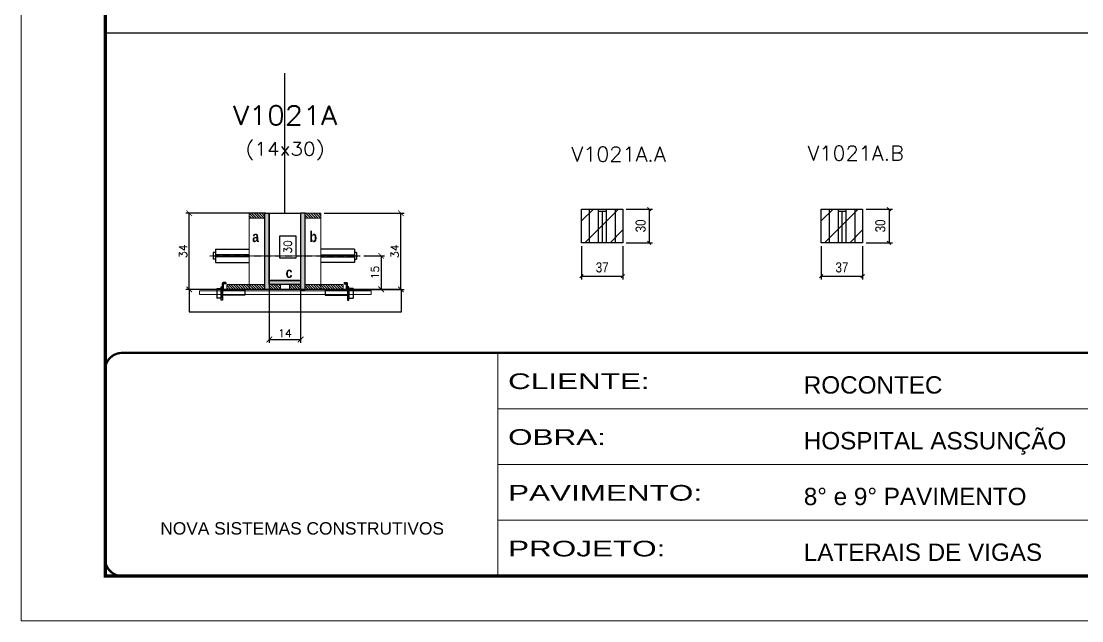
# Model space of a CAD drawing. Extents: x -20960 to -5926, y -2106 to 21915.
# Drawn here: x -7438 to -6492, y 13974 to 14509 of the extents above; entities that cross this region are included whole.
import ezdxf
from ezdxf.enums import TextEntityAlignment as Align

# ---------------------------------------------------------------- set-up
doc = ezdxf.new("R2010")
doc.units = 0
for name, pattern in [('CONTINUO', [0]), ('DASHED', [0.75, 0.5, -0.25]), ('HIDDEN', [0.375, 0.25, -0.125])]:
    doc.linetypes.add(name, pattern=pattern)
for name, color, linetype in [('barrote', 251, 'Continuous'), ('COTA', 241, 'Continuous'), ('Cota Seção (2x)', 4, 'Continuous'), ('detalhes', 4, 'Continuous'), ('Painéis', 200, 'Continuous'), ('presilha', 1, 'Continuous'), ('Reaproveitamento', 251, 'Continuous'), ('SARR_2.2x7', 40, 'Continuous'), ('SARR_3.5x7', 81, 'Continuous'), ('TENSOR', 3, 'Continuous'), ('Texto de Titulo', 7, 'Continuous'), ('Texto Qtd Sarr', 242, 'Continuous')]:
    doc.layers.add(name, color=color, linetype=linetype)
for name, color, linetype, lineweight in [('CONCRETO', 251, 'Continuous', 25), ('Folhas', 255, 'Continuous', 9), ('Hachura', 251, 'Continuous', 9), ('Madeira', 126, 'Continuous', 18), ('SARRAFO DE PRESSAO', 251, 'DASHED', 9), ('SCO-___-LAJ', 2, 'Continuous', 0), ('Texto Seção', 7, 'Continuous', 15)]:
    doc.layers.add(name, color=color, linetype=linetype, lineweight=lineweight)
doc.styles.add('ARIAL', font='arial.ttf')
doc.styles.add('COTA TECNICA-50', font='techl___.ttf', dxfattribs={"height": 9})
doc.styles.add('REGUA-120', font='ROMANS.shx', dxfattribs={"height": 15})
doc.styles.add('Romans', font='romans.shx')
doc.styles.add('TECNICA', font='techb___.ttf', dxfattribs={"height": 10})
doc.styles.add('Tecnologia', font='')
doc.styles.get('Tecnologia').set_extended_font_data('Forgotten Futurist')
doc.dimstyles.new('COTA PAINEL-50', dxfattribs={"dimtxt": 9, "dimasz": 3, "dimexe": 3, "dimexo": 3, "dimgap": 3, "dimtad": 1, "dimdec": 1, "dimzin": 12, "dimdsep": 46, "dimtxsty": 'COTA TECNICA-50', "dimblk1": 'OBLIQUE', "dimblk2": 'OBLIQUE', "dimsah": 1, "dimcen": 0.9, "dimclrd": 4, "dimclre": 4, "dimclrt": 240, "dimadec": 1, "dimazin": 3, "dimtfac": 1, "dimtdec": 1, "dimtmove": 0, "dimatfit": 3, "dimfxl": 1, "dimtolj": 1, "dimtzin": 12, "dimarcsym": 0})
doc.dimstyles.new('Cota Seção (2x)', dxfattribs={"dimtxt": 7, "dimasz": 5, "dimexe": 3, "dimexo": 3, "dimgap": 2, "dimtad": 3, "dimdec": 1, "dimlfac": 0.5, "dimzin": 12, "dimdsep": 46, "dimtxsty": 'Romans', "dimblk": 'ARCHTICK', "dimcen": 0, "dimclrd": 4, "dimclre": 4, "dimclrt": 1, "dimadec": 1, "dimazin": 3, "dimtfac": 1, "dimtdec": 1, "dimtmove": 0, "dimatfit": 3, "dimldrblk": 'OBLIQUE', "dimfxl": 1, "dimtolj": 1, "dimtzin": 12, "dimarcsym": 0})
doc.dimstyles.new('Cota Seção interna', dxfattribs={"dimtxt": 7, "dimasz": 6, "dimexe": 0.18, "dimexo": 2, "dimgap": -4, "dimtad": 3, "dimdec": 1, "dimlfac": 0.5, "dimzin": 12, "dimdsep": 46, "dimtxsty": 'Romans', "dimblk": 'ARCHTICK', "dimcen": 0.09, "dimse1": 1, "dimse2": 1, "dimsd1": 1, "dimsd2": 1, "dimclrd": 180, "dimclre": 5, "dimclrt": 1, "dimadec": 0, "dimazin": 3, "dimtfac": 1, "dimtdec": 1, "dimtofl": 0, "dimtmove": 0, "dimatfit": 3, "dimldrblk": 'ARCHTICK', "dimfxl": 1, "dimtolj": 1, "dimtzin": 0, "dimarcsym": 0})
pattern_1 = [(315, (15729.6016, 6040.2735), (1.12253202, 1.12253202), [])]
pattern_2 = [(315, (15739.6016, 6040.2735), (1.12253202, 1.12253202), [])]

# ---------------------------------------------------------------- blocks, each defined once
blk = doc.blocks.new('9999999999')
at = {"color": 30, "linetype": 'CONTINUO'}
for p, q in [((98564.56, 34230.21), (98564.56, 34429.45)), ((98564.56, 34379.64), (99583.98, 34379.64)), ((98564.56, 34329.83), (99487.98, 34329.83)), ((98564.56, 34280.02), (99487.98, 34280.02))]:
    blk.add_line(p, q, dxfattribs=at)
at = {"color": 30, "linetype": 'CONTINUO', "const_width": 2}
blk.add_lwpolyline([(99583.98, 34230.21), (99583.98, 34414.45, 0.414214), (99568.98, 34429.45), (98228.98, 34429.45, 0.414214), (98213.98, 34414.45), (98213.98, 34245.21, 0.414214), (98228.98, 34230.21), (99583.98, 34230.21)], format="xyb", dxfattribs=at)
at = {"layer": 'Folhas'}
blk.add_lwpolyline([(98138.98, 34190.21), (99623.98, 34190.21), (99623.98, 35240.21), (98138.98, 35240.21)], close=True, dxfattribs=at)
at = {"layer": 'Folhas', "color": 30, "const_width": 3}
blk.add_lwpolyline([(98213.98, 34230.21), (99583.98, 34230.21), (99583.98, 35200.21), (98213.98, 35200.21)], close=True, dxfattribs=at)
at = {"color": 7, "linetype": 'Continuous', "ltscale": 5, "style": 'ARIAL'}
for s, height, p in [('ROCONTEC', 15.483, (98837.68, 34393.13)), ('HOSPITAL ASSUNÇÃO', 15.4829, (98837.68, 34343.32)), ('8° e 9° PAVIMENTO', 15.4829, (98837.68, 34293.51)), ('NOVA SISTEMAS CONSTRUTIVOS', 11.0592, (98263.19, 34267.21)), ('LATERAIS DE VIGAS', 15.4829, (98837.68, 34243.7))]:
    blk.add_text(s, height=height, dxfattribs=at).set_placement(p)
at = {"layer": 'Folhas', "color": 7, "style": 'Tecnologia', "width": 1.5}
for s, p in [('CLIENTE:', (98573.65, 34397.17)), ('OBRA:', (98573.65, 34347.31)), ('PAVIMENTO:', (98573.65, 34297.5)), ('PROJETO:', (98573.65, 34247.69))]:
    blk.add_text(s, height=14, dxfattribs=at).set_placement(p)
blk = doc.blocks.new('_ArchTick')
at = {"color": 0, "linetype": 'ByBlock', "const_width": 0.15}
blk.add_lwpolyline([(-0.5, -0.5), (0.5, 0.5)], dxfattribs=at)
blk = doc.blocks.new('*D7312')
at = {"layer": 'COTA', "color": 4, "lineweight": -2, "transparency": 16777216}
for p, q in [((-7220.02, 14337.92), (-7291.47, 14337.92)), ((-7288.47, 14269.92), (-7288.47, 14337.92)), ((-7258.02, 14269.92), (-7291.47, 14269.92))]:
    blk.add_line(p, q, dxfattribs=at)
at = {"layer": 'Defpoints', "color": 0, "transparency": 16777216}
for p in [(-7288.47, 14337.92), (-7217.02, 14337.92), (-7255.02, 14269.92)]:
    blk.add_point(p, dxfattribs=at)
at = {"layer": 'COTA', "color": 4, "lineweight": -2, "transparency": 16777216, "xscale": 5, "yscale": 5, "zscale": 5}
for p, rotation in [((-7288.47, 14337.92), 90), ((-7288.47, 14269.92), 270)]:
    blk.add_blockref('_ArchTick', p, dxfattribs=dict(at, rotation=rotation))
at = {"layer": 'COTA', "color": 1, "transparency": 16777216, "insert": (-7293.97, 14303.92), "char_height": 7, "attachment_point": 5, "rotation": 90, "style": 'Romans'}
blk.add_mtext('\\A1;34', dxfattribs=at)
blk = doc.blocks.new('_Oblique')
at = {"color": 0, "linetype": 'ByBlock', "lineweight": -2}
blk.add_line((-0.5, -0.5), (0.5, 0.5), dxfattribs=at)
blk = doc.blocks.new('*D7313')
at = {"layer": 'COTA', "color": 4, "lineweight": -2, "transparency": 16777216}
for p, q in [((-7168.03, 14337.92), (-7096.54, 14337.92)), ((-7099.54, 14269.92), (-7099.54, 14337.92)), ((-7148.02, 14269.92), (-7096.54, 14269.92))]:
    blk.add_line(p, q, dxfattribs=at)
at = {"layer": 'Defpoints', "color": 0, "transparency": 16777216}
for p in [(-7171.03, 14337.92), (-7099.54, 14337.92), (-7151.02, 14269.92)]:
    blk.add_point(p, dxfattribs=at)
at = {"layer": 'COTA', "color": 4, "lineweight": -2, "transparency": 16777216, "xscale": 5, "yscale": 5, "zscale": 5}
for p, rotation in [((-7099.54, 14337.92), 90), ((-7099.54, 14269.92), 270)]:
    blk.add_blockref('_ArchTick', p, dxfattribs=dict(at, rotation=rotation))
at = {"layer": 'COTA', "color": 1, "transparency": 16777216, "insert": (-7105.04, 14303.92), "char_height": 7, "attachment_point": 5, "rotation": 90, "style": 'Romans'}
blk.add_mtext('\\A1;34', dxfattribs=at)
blk = doc.blocks.new('*D7314')
at = {"layer": 'Cota Seção (2x)', "color": 180, "lineweight": -2, "transparency": 16777216}
for p, q in [((-7193.02, 14317.58), (-7208.02, 14317.58)), ((-7208.02, 14317.58), (-7208.02, 14298.25)), ((-7193.02, 14298.25), (-7193.02, 14317.58)), ((-7208.02, 14298.25), (-7193.02, 14298.25))]:
    blk.add_line(p, q, dxfattribs=at)
at = {"layer": 'Defpoints', "color": 0, "transparency": 16777216}
for p in [(-7189.03, 14337.92), (-7189.02, 14337.92), (-7189.02, 14277.92)]:
    blk.add_point(p, dxfattribs=at)
at = {"layer": 'Cota Seção (2x)', "color": 1, "transparency": 16777216, "insert": (-7200.52, 14307.92), "char_height": 7, "attachment_point": 5, "rotation": 90, "style": 'Romans'}
blk.add_mtext('\\A1;30', dxfattribs=at)
blk = doc.blocks.new('titulo1')
at = {"layer": 'Defpoints', "color": 252, "linetype": 'HIDDEN', "ltscale": 2}
blk.add_line((0, 0), (0, 125), dxfattribs=at)
at = {"layer": 'Defpoints', "style": 'Romans', "oblique": 15}
blk.add_attdef('FOLHA', text='', height=10, dxfattribs=at).set_placement((0, 15.58), align=Align.MIDDLE_CENTER)
at = {"layer": 'Texto Qtd Sarr', "color": 3, "style": 'Romans', "oblique": 15}
for tag, height, p in [('TITULO', 17, (0, 71.45)), ('SEÇÃO', 12, (0, 41.55))]:
    blk.add_attdef(tag, text='', height=height, dxfattribs=at).set_placement(p, align=Align.MIDDLE_CENTER)
blk = doc.blocks.new('PRESILHA METÁLICA 1')
at = {"layer": 'presilha'}
for p, q in [((6, 15.5), (7.5, 15.5)), ((6, -2.5), (6, 15.5)), ((7.5, 10.6), (7.5, 19.9)), ((7.5, 15.5), (7.5, -2.5)), ((12, 21), (8.6, 21)), ((9, 11.6), (9, 18.9)), ((12, 19.5), (9.6, 19.5)), ((12, 21), (12, 19.5)), ((0, 13), (6, 13)), ((0, 13), (0, 0)), ((6, 0), (0, 0)), ((6, 13), (6, 0)), ((37.5, 4.1), (7.5, 4.1)), ((37.5, 11), (9.6, 11)), ((37.5, 11), (37.5, 4.1)), ((7.5, -2.5), (6, -2.5))]:
    blk.add_line(p, q, dxfattribs=at)
for centre, radius, start, end in [((8.6, 19.9), 1.14, 90, 180), ((9.6, 18.9), 0.57, 90, 180), ((9.6, 11.6), 0.57, 180, 270)]:
    blk.add_arc(centre, radius, start, end, dxfattribs=at)
blk = doc.blocks.new('*D7300')
at = {"layer": 'COTA', "color": 4, "lineweight": -2, "transparency": 16777216}
for p, q in [((-7217.02, 14271.32), (-7217.02, 14222.19)), ((-7189.02, 14271.32), (-7189.02, 14222.19)), ((-7217.02, 14225.19), (-7189.02, 14225.19))]:
    blk.add_line(p, q, dxfattribs=at)
at = {"layer": 'Defpoints', "color": 0, "transparency": 16777216}
for p in [(-7217.02, 14274.32), (-7189.02, 14274.32), (-7189.02, 14225.19)]:
    blk.add_point(p, dxfattribs=at)
at = {"layer": 'COTA', "color": 4, "lineweight": -2, "transparency": 16777216, "xscale": 5, "yscale": 5, "zscale": 5, "rotation": 180}
blk.add_blockref('_ArchTick', (-7217.02, 14225.19), dxfattribs=at)
at = {"layer": 'COTA', "color": 4, "lineweight": -2, "transparency": 16777216, "xscale": 5, "yscale": 5, "zscale": 5}
blk.add_blockref('_ArchTick', (-7189.02, 14225.19), dxfattribs=at)
at = {"layer": 'COTA', "color": 1, "transparency": 16777216, "insert": (-7203.02, 14230.69), "char_height": 7, "attachment_point": 5, "style": 'Romans'}
blk.add_mtext('\\A1;14', dxfattribs=at)
blk = doc.blocks.new('*D7301')
at = {"layer": 'COTA', "color": 4, "lineweight": -2, "transparency": 16777216}
for p, q in [((-7132.72, 14299.89), (-7114.16, 14299.89)), ((-7117.16, 14299.89), (-7117.16, 14269.92)), ((-7132.72, 14269.92), (-7114.16, 14269.92))]:
    blk.add_line(p, q, dxfattribs=at)
at = {"layer": 'Defpoints', "color": 0, "transparency": 16777216}
for p in [(-7135.72, 14299.89), (-7135.72, 14269.92), (-7117.16, 14269.92)]:
    blk.add_point(p, dxfattribs=at)
at = {"layer": 'COTA', "color": 4, "lineweight": -2, "transparency": 16777216, "xscale": 5, "yscale": 5, "zscale": 5}
for p, rotation in [((-7117.16, 14299.89), 90), ((-7117.16, 14269.92), 270)]:
    blk.add_blockref('_ArchTick', p, dxfattribs=dict(at, rotation=rotation))
at = {"layer": 'COTA', "color": 1, "transparency": 16777216, "insert": (-7122.66, 14284.9), "char_height": 7, "attachment_point": 5, "rotation": 90, "style": 'Romans'}
blk.add_mtext('\\A1;15', dxfattribs=at)
blk = doc.blocks.new('*D7326')
at = {"layer": 'COTA', "color": 4, "lineweight": -2, "transparency": 16777216}
for p, q in [((-6898.29, 14341.62), (-6874.76, 14341.62)), ((-6877.76, 14341.62), (-6877.76, 14311.62)), ((-6898.29, 14311.62), (-6874.76, 14311.62))]:
    blk.add_line(p, q, dxfattribs=at)
at = {"layer": 'Defpoints', "color": 0, "transparency": 16777216}
for p in [(-6901.29, 14341.62), (-6901.29, 14311.62), (-6877.76, 14311.62)]:
    blk.add_point(p, dxfattribs=at)
at = {"layer": 'COTA', "color": 4, "lineweight": -2, "transparency": 16777216, "xscale": 3, "yscale": 3, "zscale": 3}
for p, rotation in [((-6877.76, 14341.62), 90), ((-6877.76, 14311.62), 270)]:
    blk.add_blockref('_Oblique', p, dxfattribs=dict(at, rotation=rotation))
at = {"layer": 'COTA', "color": 240, "transparency": 16777216, "insert": (-6885.45, 14326.62), "char_height": 9, "attachment_point": 5, "rotation": 90, "style": 'COTA TECNICA-50'}
blk.add_mtext('\\A1;30', dxfattribs=at)
blk = doc.blocks.new('*D7302')
at = {"layer": 'COTA', "color": 4, "lineweight": -2, "transparency": 16777216}
for p, q in [((-6938.29, 14308.62), (-6938.29, 14278.82)), ((-6901.29, 14308.62), (-6901.29, 14278.82)), ((-6938.29, 14281.82), (-6901.29, 14281.82))]:
    blk.add_line(p, q, dxfattribs=at)
at = {"layer": 'Defpoints', "color": 0, "transparency": 16777216}
for p in [(-6938.29, 14311.62), (-6901.29, 14311.62), (-6901.29, 14281.82)]:
    blk.add_point(p, dxfattribs=at)
at = {"layer": 'COTA', "color": 4, "lineweight": -2, "transparency": 16777216, "xscale": 3, "yscale": 3, "zscale": 3, "rotation": 180}
blk.add_blockref('_Oblique', (-6938.29, 14281.82), dxfattribs=at)
at = {"layer": 'COTA', "color": 4, "lineweight": -2, "transparency": 16777216, "xscale": 3, "yscale": 3, "zscale": 3}
blk.add_blockref('_Oblique', (-6901.29, 14281.82), dxfattribs=at)
at = {"layer": 'COTA', "color": 240, "transparency": 16777216, "insert": (-6919.79, 14289.52), "char_height": 9, "attachment_point": 5, "style": 'COTA TECNICA-50'}
blk.add_mtext('\\A1;37', dxfattribs=at)
blk = doc.blocks.new('*D7325')
at = {"layer": 'COTA', "color": 4, "lineweight": -2, "transparency": 16777216}
for p, q in [((-6684.27, 14341.62), (-6660.74, 14341.62)), ((-6663.74, 14341.62), (-6663.74, 14311.62)), ((-6684.27, 14311.62), (-6660.74, 14311.62))]:
    blk.add_line(p, q, dxfattribs=at)
at = {"layer": 'Defpoints', "color": 0, "transparency": 16777216}
for p in [(-6687.27, 14341.62), (-6687.27, 14311.62), (-6663.74, 14311.62)]:
    blk.add_point(p, dxfattribs=at)
at = {"layer": 'COTA', "color": 4, "lineweight": -2, "transparency": 16777216, "xscale": 3, "yscale": 3, "zscale": 3}
for p, rotation in [((-6663.74, 14341.62), 90), ((-6663.74, 14311.62), 270)]:
    blk.add_blockref('_Oblique', p, dxfattribs=dict(at, rotation=rotation))
at = {"layer": 'COTA', "color": 240, "transparency": 16777216, "insert": (-6671.44, 14326.62), "char_height": 9, "attachment_point": 5, "rotation": 90, "style": 'COTA TECNICA-50'}
blk.add_mtext('\\A1;30', dxfattribs=at)
blk = doc.blocks.new('*D7299')
at = {"layer": 'COTA', "color": 4, "lineweight": -2, "transparency": 16777216}
for p, q in [((-6724.27, 14308.62), (-6724.27, 14278.82)), ((-6687.27, 14308.62), (-6687.27, 14278.82)), ((-6724.27, 14281.82), (-6687.27, 14281.82))]:
    blk.add_line(p, q, dxfattribs=at)
at = {"layer": 'Defpoints', "color": 0, "transparency": 16777216}
for p in [(-6724.27, 14311.62), (-6687.27, 14311.62), (-6687.27, 14281.82)]:
    blk.add_point(p, dxfattribs=at)
at = {"layer": 'COTA', "color": 4, "lineweight": -2, "transparency": 16777216, "xscale": 3, "yscale": 3, "zscale": 3, "rotation": 180}
blk.add_blockref('_Oblique', (-6724.27, 14281.82), dxfattribs=at)
at = {"layer": 'COTA', "color": 4, "lineweight": -2, "transparency": 16777216, "xscale": 3, "yscale": 3, "zscale": 3}
blk.add_blockref('_Oblique', (-6687.27, 14281.82), dxfattribs=at)
at = {"layer": 'COTA', "color": 240, "transparency": 16777216, "insert": (-6705.77, 14289.52), "char_height": 9, "attachment_point": 5, "style": 'COTA TECNICA-50'}
blk.add_mtext('\\A1;37', dxfattribs=at)

msp = doc.modelspace()

# ---------------------------------------------------------------- hatches: boundary and pattern name
at = {"layer": 'Hachura'}
h = msp.add_hatch(dxfattribs=at)
h.set_pattern_fill('ANSI31', color=256, scale=0.5, angle=270, style=0)
h.set_pattern_definition([(315, (15739.6016, 6030.2735), (1.12253202, 1.12253202), [])])
h.paths.add_polyline_path([(-7221.02, 14333.52), (-7221.02, 14337.92), (-7235.02, 14337.92), (-7235.02, 14333.52)])
h = msp.add_hatch(color=256, dxfattribs=at)
h.dxf.hatch_style = 1
h.paths.add_polyline_path([(-7221.02, 14337.92), (-7217.02, 14337.92), (-7217.02, 14269.92), (-7221.02, 14269.92)])
h = msp.add_hatch(color=256, dxfattribs=at)
h.dxf.hatch_style = 1
h.paths.add_polyline_path([(-7185.03, 14337.92), (-7189.03, 14337.92), (-7189.02, 14269.92), (-7185.02, 14269.92)])
h = msp.add_hatch(dxfattribs=at)
h.set_pattern_fill('ANSI31', color=256, scale=0.5, angle=270, style=0)
h.set_pattern_definition([(315, (15729.6113, 6030.2735), (1.12253202, 1.12253202), [])])
h.paths.add_polyline_path([(-7185.03, 14333.52), (-7185.03, 14337.92), (-7171.03, 14337.92), (-7171.03, 14333.52)])
h = msp.add_hatch(dxfattribs=at)
h.set_pattern_fill('ANSI31', color=256, scale=0.5, angle=270, style=0)
h.set_pattern_definition(pattern_2)
h.paths.add_polyline_path([(-7255.02, 14269.92), (-7255.02, 14274.32), (-7235.02, 14274.32), (-7235.02, 14269.92)])
h = msp.add_hatch(dxfattribs=at)
h.set_pattern_fill('ANSI31', color=256, scale=0.5, angle=270, style=0)
h.set_pattern_definition([(315, (15739.6016, 5966.6735), (1.12253202, 1.12253202), [])])
h.paths.add_polyline_path([(-7221.02, 14269.92), (-7221.02, 14274.32), (-7235.02, 14274.32), (-7235.02, 14269.92)])
h = msp.add_hatch(color=256, dxfattribs=at)
h.dxf.hatch_style = 1
h.paths.add_polyline_path([(-7217.02, 14274.32), (-7217.02, 14277.92), (-7189.02, 14277.92), (-7189.02, 14274.32)])
h = msp.add_hatch(dxfattribs=at)
h.set_pattern_fill('ANSI31', color=256, scale=0.5, angle=270, style=0)
h.set_pattern_definition(pattern_2)
h.paths.add_polyline_path([(-7217.02, 14269.92), (-7217.02, 14274.32), (-7207.02, 14274.32), (-7207.02, 14269.92)])
h = msp.add_hatch(dxfattribs=at)
h.set_pattern_fill('ANSI31', color=256, scale=0.5, angle=270, style=0)
h.set_pattern_definition(pattern_1)
h.paths.add_polyline_path([(-7189.02, 14269.92), (-7189.02, 14274.32), (-7199.02, 14274.32), (-7199.02, 14269.92)])
h = msp.add_hatch(dxfattribs=at)
h.set_pattern_fill('ANSI31', color=256, scale=0.5, angle=270, style=0)
h.set_pattern_definition([(315, (15729.6016, 5966.6735), (1.12253202, 1.12253202), [])])
h.paths.add_polyline_path([(-7185.02, 14269.92), (-7185.02, 14274.32), (-7171.02, 14274.32), (-7171.02, 14269.92)])
h = msp.add_hatch(dxfattribs=at)
h.set_pattern_fill('ANSI31', color=256, scale=0.5, angle=270, style=0)
h.set_pattern_definition(pattern_1)
h.paths.add_polyline_path([(-7151.02, 14269.92), (-7151.02, 14274.32), (-7171.02, 14274.32), (-7171.02, 14269.92)])
at = {"layer": 'Reaproveitamento'}
h = msp.add_hatch(dxfattribs=at)
h.set_pattern_fill('ANSI31', color=256, scale=5)
h.set_pattern_definition([(45, (1833.916, -2512.961), (-11.22532, 11.22532), [])])
h.paths.add_polyline_path([(-6938.29, 14311.62), (-6901.29, 14311.62), (-6901.29, 14341.62), (-6938.3, 14341.62)])
h = msp.add_hatch(dxfattribs=at)
h.set_pattern_fill('ANSI31', color=256, scale=5)
h.set_pattern_definition([(45, (2047.935, -2512.961), (-11.22532, 11.22532), [])])
h.paths.add_polyline_path([(-6724.27, 14311.62), (-6687.27, 14311.62), (-6687.27, 14341.62), (-6724.28, 14341.62)])

# ---------------------------------------------------------------- linework, layer by layer
at = {"ltscale": 3}
for p, q in [((-7267.02, 14302.89), (-7267.02, 14296.89)), ((-7265.02, 14302.89), (-7267.02, 14302.89)), ((-7265.02, 14305.89), (-7265.02, 14293.89)), ((-7265.02, 14305.89), (-7235.02, 14305.89)), ((-7235.02, 14300.89), (-7265.02, 14300.89)), ((-7235.02, 14298.89), (-7265.02, 14298.89)), ((-7141.02, 14305.89), (-7171.02, 14305.89)), ((-7171.02, 14300.89), (-7141.02, 14300.89)), ((-7171.02, 14298.89), (-7141.02, 14298.89)), ((-7141.02, 14305.89), (-7141.02, 14293.89)), ((-7139.02, 14302.89), (-7141.02, 14302.89)), ((-7139.02, 14302.89), (-7139.02, 14296.89)), ((-7265.02, 14296.89), (-7267.02, 14296.89)), ((-7265.02, 14293.89), (-7235.02, 14293.89)), ((-7141.02, 14293.89), (-7171.02, 14293.89)), ((-7141.02, 14296.89), (-7139.02, 14296.89))]:
    msp.add_line(p, q, dxfattribs=at)
at = {"layer": 'barrote'}
msp.add_lwpolyline([(-7288.47, 14249.92), (-7098.89, 14249.92), (-7098.89, 14269.92), (-7288.47, 14269.92)], close=True, dxfattribs=at)
at = {"layer": 'CONCRETO'}
msp.add_lwpolyline([(-7217.02, 14337.92), (-7189.02, 14337.92), (-7189.02, 14277.92), (-7217.02, 14277.92), (-7217.02, 14337.92)], close=True, dxfattribs=at)
at = {"layer": 'COTA', "linetype": 'ByBlock'}
msp.add_line((-7363.5, 14498.94), (-5993.5, 14498.94), dxfattribs=at)
at = {"layer": 'Madeira'}
for points in [[(-7221.02, 14333.52), (-7221.02, 14337.92), (-7235.02, 14337.92), (-7235.02, 14333.52)], [(-7221.02, 14337.92), (-7235.02, 14337.92), (-7235.02, 14269.92), (-7221.02, 14269.92)], [(-7185.03, 14333.52), (-7185.03, 14337.92), (-7171.03, 14337.92), (-7171.03, 14333.52)], [(-7185.03, 14337.92), (-7171.03, 14337.92), (-7171.02, 14269.92), (-7185.02, 14269.92)], [(-7255.02, 14269.92), (-7255.02, 14274.32), (-7235.02, 14274.32), (-7235.02, 14269.92)], [(-7221.02, 14269.92), (-7221.02, 14274.32), (-7235.02, 14274.32), (-7235.02, 14269.92)], [(-7217.02, 14269.92), (-7217.02, 14274.32), (-7207.02, 14274.32), (-7207.02, 14269.92)], [(-7189.02, 14269.92), (-7189.02, 14274.32), (-7199.02, 14274.32), (-7199.02, 14269.92)], [(-7185.02, 14269.92), (-7185.02, 14274.32), (-7171.02, 14274.32), (-7171.02, 14269.92)], [(-7151.02, 14269.92), (-7151.02, 14274.32), (-7171.02, 14274.32), (-7171.02, 14269.92)]]:
    msp.add_lwpolyline(points, close=True, dxfattribs=at)
at = {"layer": 'Painéis', "linetype": 'ByBlock'}
for p, q in [((-6938.29, 14311.62), (-6938.29, 14341.62)), ((-6938.29, 14341.62), (-6901.29, 14341.62)), ((-6901.29, 14341.62), (-6901.29, 14311.62)), ((-6724.27, 14311.62), (-6724.27, 14341.62)), ((-6724.27, 14341.62), (-6687.27, 14341.62)), ((-6687.27, 14341.62), (-6687.27, 14311.62)), ((-6916.29, 14325.62), (-6916.29, 14311.62)), ((-6702.27, 14325.62), (-6702.27, 14311.62)), ((-6901.29, 14311.62), (-6938.29, 14311.62)), ((-6687.27, 14311.62), (-6724.27, 14311.62))]:
    msp.add_line(p, q, dxfattribs=at)
at = {"layer": 'Painéis'}
for points in [[(-7221.02, 14337.92), (-7217.02, 14337.92), (-7217.02, 14269.92), (-7221.02, 14269.92)], [(-7185.03, 14337.92), (-7189.03, 14337.92), (-7189.02, 14269.92), (-7185.02, 14269.92)], [(-7217.02, 14274.32), (-7217.02, 14277.92), (-7189.02, 14277.92), (-7189.02, 14274.32)]]:
    msp.add_lwpolyline(points, close=True, dxfattribs=at)
at = {"layer": 'SARR_2.2x7', "linetype": 'Continuous'}
for p, q in [((-6931.29, 14341.62), (-6931.29, 14311.62)), ((-6916.29, 14339.42), (-6923.29, 14339.42)), ((-6908.29, 14341.62), (-6908.29, 14311.62)), ((-6717.27, 14341.62), (-6717.27, 14311.62)), ((-6702.27, 14339.42), (-6709.27, 14339.42)), ((-6694.27, 14341.62), (-6694.27, 14311.62))]:
    msp.add_line(p, q, dxfattribs=at)
at = {"layer": 'SARR_3.5x7'}
for p, q in [((-6923.29, 14341.62), (-6923.29, 14311.62)), ((-6919.79, 14339.42), (-6919.79, 14311.62)), ((-6919.79, 14339.42), (-6919.79, 14311.62)), ((-6916.29, 14341.62), (-6916.29, 14311.62)), ((-6709.27, 14341.62), (-6709.27, 14311.62)), ((-6705.77, 14339.42), (-6705.77, 14311.62)), ((-6705.77, 14339.42), (-6705.77, 14311.62)), ((-6702.27, 14341.62), (-6702.27, 14311.62))]:
    msp.add_line(p, q, dxfattribs=at)
at = {"layer": 'SCO-___-LAJ', "color": 1}
msp.add_lwpolyline([(-7279.47, 14268.58), (-7126.21, 14268.58), (-7126.21, 14265.38), (-7279.47, 14265.38)], close=True, dxfattribs=at)
at = {"layer": 'TENSOR', "linetype": 'HIDDEN', "ltscale": 0.5}
msp.add_line((-7270.02, 14299.89), (-7135.72, 14299.89), dxfattribs=at)

# ---------------------------------------------------------------- block references
at = {"layer": 'presilha', "yscale": 0.6666666666666666, "zscale": 0.6666666666666666}
for p, xscale in [((-7263.89, 14261.95), 0.6666666666666666), ((-7142.15, 14261.95), -0.6666666666666666)]:
    msp.add_blockref('PRESILHA METÁLICA 1', p, dxfattribs=dict(at, xscale=xscale))
at = {"layer": 'SARRAFO DE PRESSAO', "color": 6, "linetype": 'ByBlock'}
msp.add_blockref('9999999999', (-105577.48, -20216.26), dxfattribs=at)
at = {"layer": 'Texto Seção'}
ref = msp.add_blockref('titulo1', (-7203.02, 14337.92), dxfattribs=at)
ref.add_attrib('TITULO', 'V1021A', dxfattribs={"layer": 'Texto de Titulo', "color": 7, "height": 17, "style": 'Romans', "width": 1.1}).set_placement((-7203.02, 14425.42), align=Align.MIDDLE_CENTER)
ref.add_attrib('SEÇÃO', '(14x30)', dxfattribs={"layer": 'Texto de Titulo', "color": 7, "height": 12, "style": 'Romans', "width": 1.1}).set_placement((-7203.02, 14395.42), align=Align.MIDDLE_CENTER)

# ---------------------------------------------------------------- texts
at = {"layer": 'detalhes', "style": 'TECNICA'}
for s, p in [('a', (-7232.32, 14312.16)), ('b', (-7181.09, 14312.15)), ('c', (-7202.42, 14280.15))]:
    msp.add_text(s, height=9.6, dxfattribs=at).set_placement(p)
at = {"layer": 'Texto Seção', "style": 'REGUA-120', "width": 1.05}
for s, p in [('V1021A.A', (-6947.35, 14384.24)), ('V1021A.B', (-6736.49, 14385.03))]:
    msp.add_text(s, height=13, dxfattribs=at).set_placement(p)

# ---------------------------------------------------------------- dimensions: what is measured, and where the dimension line sits
at = {"layer": 'COTA'}
for base, p1, p2, dimstyle, picture, middle in [((-7288.47, 14337.92), (-7255.02, 14269.92), (-7217.02, 14337.92), 'Cota Seção (2x)', '*D7312', (-7293.97, 14303.92)), ((-7099.54, 14337.92), (-7151.02, 14269.92), (-7171.03, 14337.92), 'Cota Seção (2x)', '*D7313', (-7105.04, 14303.92)), ((-6877.76, 14311.62), (-6901.29, 14341.62), (-6901.29, 14311.62), 'COTA PAINEL-50', '*D7326', (-6885.45, 14326.62)), ((-6663.74, 14311.62), (-6687.27, 14341.62), (-6687.27, 14311.62), 'COTA PAINEL-50', '*D7325', (-6671.44, 14326.62)), ((-7117.16, 14269.92), (-7135.72, 14299.89), (-7135.72, 14269.92), 'Cota Seção (2x)', '*D7301', (-7122.66, 14284.9))]:
    dim = msp.add_linear_dim(base=base, p1=p1, p2=p2, angle=90, dimstyle=dimstyle, dxfattribs=at)
    dim.commit()
    dim.dimension.update_dxf_attribs({"geometry": picture, "text_midpoint": middle})
for base, p1, p2, dimstyle, picture, middle in [((-6901.29, 14281.82), (-6938.29, 14311.62), (-6901.29, 14311.62), 'COTA PAINEL-50', '*D7302', (-6919.79, 14289.52)), ((-6687.27, 14281.82), (-6724.27, 14311.62), (-6687.27, 14311.62), 'COTA PAINEL-50', '*D7299', (-6705.77, 14289.52)), ((-7189.02, 14225.19), (-7217.02, 14274.32), (-7189.02, 14274.32), 'Cota Seção (2x)', '*D7300', (-7203.02, 14230.69))]:
    dim = msp.add_linear_dim(base=base, p1=p1, p2=p2, dimstyle=dimstyle, dxfattribs=at)
    dim.commit()
    dim.dimension.update_dxf_attribs({"geometry": picture, "text_midpoint": middle})
at = {"layer": 'Cota Seção (2x)'}
dim = msp.add_linear_dim(base=(-7189.02, 14337.92), p1=(-7189.02, 14277.92), p2=(-7189.03, 14337.92), angle=90, dimstyle='Cota Seção interna', dxfattribs=at)
dim.commit()
dim.dimension.update_dxf_attribs({"geometry": '*D7314', "text_midpoint": (-7189.02, 14307.92), "dimtype": 160})

doc.saveas('drawing.dxf')
